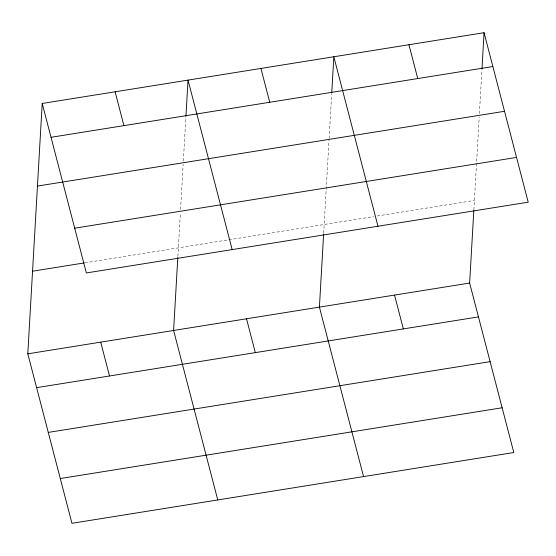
<?xml version="1.0" encoding="UTF-8"?>
<svg xmlns="http://www.w3.org/2000/svg" width="556" height="556" viewBox="0 0 556 556"><rect width="100%" height="100%" fill="white"/><g stroke="black" fill="none" stroke-linecap="round" stroke-linejoin="round"><path stroke-width="0.42" stroke-dasharray="2.78 2.08" d="M177.871 256.455L180.373 212.948M180.568 209.542L183.167 164.43M183.362 161.011L185.892 117.121M323.675 233.103L329.02 140.23M329.124 138.513L331.696 93.762M473.851 209.897L479.202 117.017M479.397 113.591L481.92 69.702M84.873 262.821L373.681 216.569M377.093 216.02L474.4 200.431"/><path stroke-width="0.83" d="M473.802 210.759L469.639 283.053L513.793 452.528L71.946 523.3L27.8 353.818L42.207 103.472L484.054 32.7L528.2 202.182L86.361 272.947L42.207 103.472M177.816 257.317L173.611 330.466L217.757 499.948M185.94 116.26L188.018 80.113L232.165 249.595M323.627 233.965L319.415 307.114L363.561 476.596M331.744 92.908L333.829 56.761L377.976 226.243M481.976 68.84L484.054 32.7M51.027 137.304L492.866 66.532M37.454 186.086L504.528 111.297M74.699 228.189L516.538 157.417M32.554 271.203L84.019 262.96M27.8 353.818L469.639 283.053M36.613 387.657L478.459 316.885M48.275 432.415L490.114 361.65M60.284 478.535L502.131 407.77M408.938 44.73L417.751 78.563M394.531 295.083L403.343 328.916M260.924 68.437L269.736 102.269M246.51 318.79L255.322 352.622M115.113 91.789L123.925 125.628M100.706 342.142L109.518 375.974"/></g></svg>
